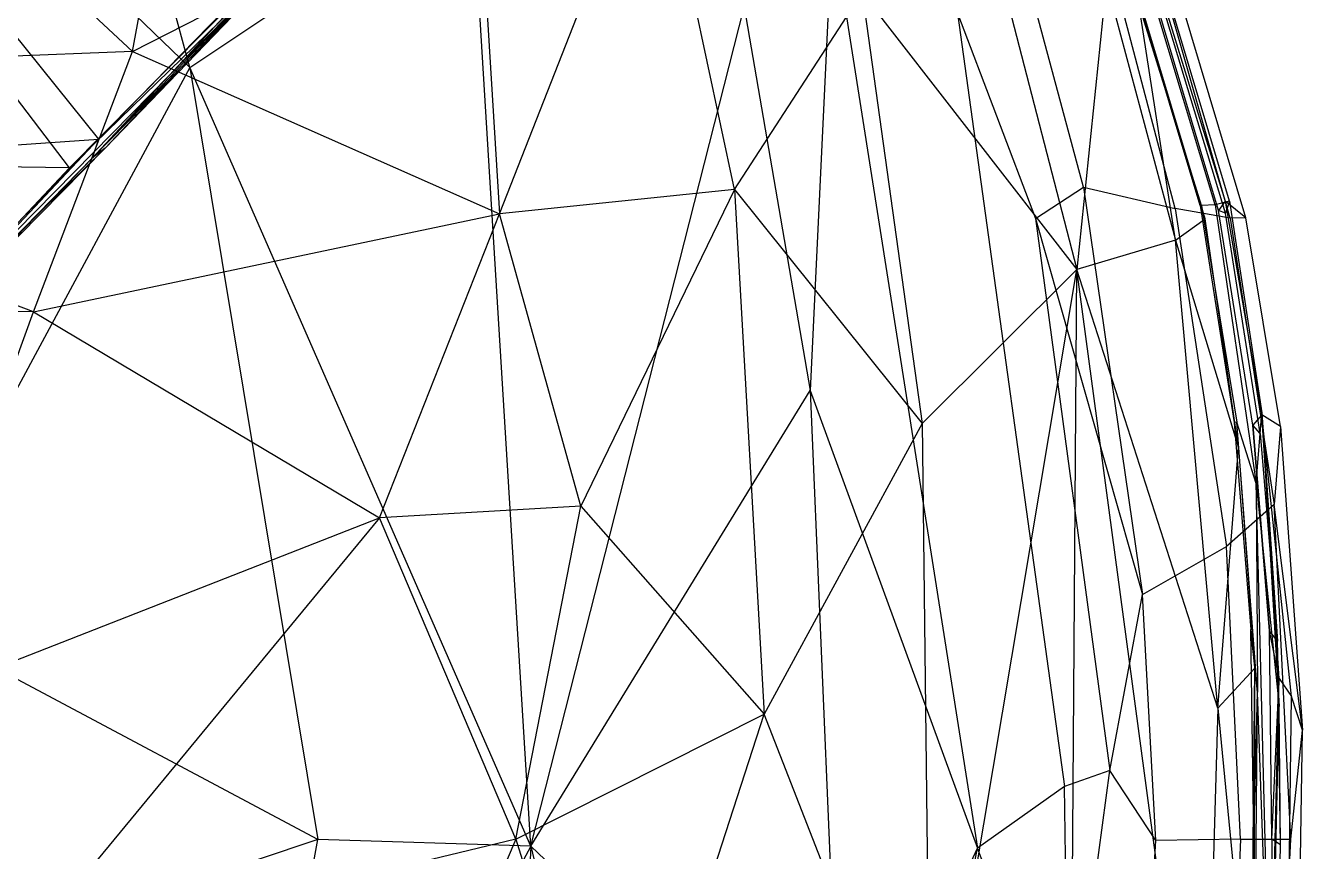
# Model space of a CAD drawing. Extents: x 11992 to 29481, y -6727 to 6811.
# Drawn here: x 17313.9 to 17496.3, y -1871.2 to -1753.2 of the extents above; entities that cross this region are included whole.
import ezdxf

# ---------------------------------------------------------------- set-up
doc = ezdxf.new("R2010")
doc.units = 0
doc.header["$MEASUREMENT"] = 0
doc.layers.get('0').update_dxf_attribs({"color": 8, "linetype": 'CONTINUOUS'})

msp = doc.modelspace()

# ---------------------------------------------------------------- linework, layer by layer
for p, q in [((17337.37, -1759.16, -2065.45), (17314.41, -1672.96, -2065.68)), ((17329.2, -1756.89, -1968.28), (17338.58, -1706.49, -1974.73)), ((17329.2, -1756.89, -1968.28), (17288.93, -1719.14, -1974.02)), ((17381.59, -1780.08, -1967.53), (17403.84, -1723.57, -1975.35)), ((17415.16, -1776.57, -1972.89), (17403.84, -1723.57, -1975.35)), ((17337.37, -1759.16, -2065.45), (17307.75, -1730.54, -2064.67)), ((17329.2, -1756.89, -1968.28), (17378.66, -1731.59, -1971.75)), ((17337.37, -1759.16, -2065.45), (17377.61, -1732.3, -2065.89)), ((17386.1, -1870.42, -2063.25), (17377.61, -1732.3, -2065.89)), ((17378.66, -1731.59, -1971.75), (17381.59, -1780.08, -1967.53)), ((17358.54, -1734.33, -2113.16), (17323.46, -1772.12, -2112.23)), ((17359.13, -1734.81, -2111.99), (17323.46, -1772.12, -2112.23)), ((17324.33, -1769.41, -2113.92), (17358.54, -1734.33, -2113.16)), ((17429.12, -1738.93, -2065.68), (17425.97, -1805.3, -2066.16)), ((17429.12, -1738.93, -2065.68), (17449.86, -1870.69, -2066.17)), ((17301.97, -1741.6, -2114.04), (17324.33, -1769.41, -2113.92)), ((17350.04, -1744.42, -2066.09), (17292.59, -1802.87, -2066.05)), ((17320.19, -1773.49, -2065.5), (17298.47, -1744.95, -2065.5)), ((17320.19, -1773.49, -2065.5), (17349.52, -1743.85, -2065.67)), ((17320.19, -1773.49, -2065.5), (17350.04, -1744.42, -2066.09)), ((17350.8, -1744.18, -2066.91), (17323.46, -1772.12, -2112.23)), ((17325.3, -1770.67, -2067.27), (17350.8, -1744.18, -2066.91)), ((17350.04, -1744.42, -2066.09), (17325.3, -1770.67, -2067.27)), ((17452.98, -1745.06, -1986.57), (17464.06, -1788.02, -1986.75)), ((17468.29, -1746.88, -1994.66), (17464.06, -1788.02, -1986.75)), ((17468.29, -1746.88, -1994.66), (17478.14, -1783.85, -1994.79)), ((17415.16, -1776.57, -1972.89), (17433.4, -1748.51, -1978.69)), ((17433.4, -1748.51, -1978.69), (17441.96, -1810.02, -1978.56)), ((17433.4, -1748.51, -1978.69), (17464.06, -1788.02, -1986.75)), ((17481.87, -1778.89, -1999.74), (17472.19, -1747.78, -1999.16)), ((17481.69, -1778.89, -2000.59), (17472.29, -1747.59, -1999.94)), ((17478.14, -1783.85, -1994.79), (17472.6, -1748.04, -2000.05)), ((17482.4, -1780.77, -2000.73), (17472.6, -1748.04, -2000.05)), ((17483.81, -1778.78, -1999.78), (17474.35, -1747.3, -1999.19)), ((17484.29, -1779.58, -2004.67), (17474.92, -1748.2, -2004.35)), ((17484.29, -1779.58, -2004.67), (17474.92, -1748.2, -2004.35)), ((17485.28, -1779.98, -2004.87), (17475.79, -1748.55, -2004.75)), ((17475.95, -1748.11, -2004.2), (17485.22, -1778.25, -2004.83)), ((17485.85, -1778.28, -2001.53), (17476.5, -1747.02, -2001.15)), ((17386.1, -1870.42, -2063.25), (17416.57, -1750.56, -2066.56)), ((17416.57, -1750.56, -2066.56), (17425.97, -1805.3, -2066.16)), ((17465.03, -1776.27, -2056.54), (17457.68, -1748.91, -2056.74)), ((17488.19, -1780.62, -2020.41), (17479.08, -1750.21, -2019.81)), ((17447, -1751.41, -2063.41), (17458.15, -1780.71, -2061.61)), ((17447, -1751.41, -2063.41), (17462.31, -1861.9, -2064.16)), ((17478.09, -1779.3, -2044.01), (17470.64, -1750.99, -2043.69)), ((17485.96, -1780.68, -2031.02), (17477.59, -1751.36, -2030.59)), ((17329.2, -1756.89, -1968.28), (17226.4, -1760.81, -1968.19)), ((17315.05, -1794.07, -1965.37), (17329.2, -1756.89, -1968.28)), ((17329.2, -1756.89, -1968.28), (17381.59, -1780.08, -1967.53)), ((17337.37, -1759.16, -2065.45), (17295.32, -1837.29, -2062.09)), ((17386.1, -1870.42, -2063.25), (17337.37, -1759.16, -2065.45)), ((17337.37, -1759.16, -2065.45), (17355.68, -1869.44, -2063.11)), ((17315.05, -1794.07, -1965.37), (17226.4, -1760.81, -1968.19)), ((17267.51, -1773.21, -2113.51), (17324.33, -1769.41, -2113.92)), ((17324.33, -1769.41, -2113.92), (17278.85, -1817.69, -2113.16)), ((17324.33, -1769.41, -2113.92), (17279.51, -1815.8, -2113.54)), ((17324.33, -1769.41, -2113.92), (17323.46, -1772.12, -2112.23)), ((17278.85, -1817.69, -2113.16), (17323.46, -1772.12, -2112.23)), ((17325.3, -1770.67, -2067.27), (17292.59, -1802.87, -2066.05)), ((17325.3, -1770.67, -2067.27), (17294.87, -1801.58, -2112.26)), ((17294.87, -1801.58, -2112.26), (17323.46, -1772.12, -2112.23)), ((17295.03, -1801.4, -2067.19), (17325.3, -1770.67, -2067.27)), ((17325.3, -1770.67, -2067.27), (17323.46, -1772.12, -2112.23)), ((17320.19, -1773.49, -2065.5), (17268.66, -1772.7, -2065.9)), ((17320.19, -1773.49, -2065.5), (17292.59, -1802.87, -2066.05)), ((17415.16, -1776.57, -1972.89), (17381.59, -1780.08, -1967.53)), ((17415.16, -1776.57, -1972.89), (17393.25, -1821.83, -1967.66)), ((17415.16, -1776.57, -1972.89), (17441.96, -1810.02, -1978.56)), ((17415.16, -1776.57, -1972.89), (17419.39, -1851.54, -1973.1)), ((17458.15, -1780.71, -2061.61), (17465.03, -1776.27, -2056.54)), ((17465.03, -1776.27, -2056.54), (17478.09, -1779.3, -2044.01)), ((17465.03, -1776.27, -2056.54), (17473.43, -1834.46, -2056.94)), ((17478.09, -1779.3, -2044.01), (17485.41, -1827.61, -2043.91)), ((17485.96, -1780.68, -2031.02), (17478.09, -1779.3, -2044.01)), ((17481.87, -1778.89, -1999.74), (17481.69, -1778.89, -2000.59)), ((17481.69, -1778.89, -2000.59), (17486.51, -1809.89, -2001.07)), ((17483.81, -1778.78, -1999.78), (17481.87, -1778.89, -1999.74)), ((17481.87, -1778.89, -1999.74), (17486.89, -1809.81, -2000.22)), ((17485.85, -1778.28, -2001.53), (17483.81, -1778.78, -1999.78)), ((17483.81, -1778.78, -1999.78), (17489.66, -1818.6, -2000.35)), ((17485.22, -1778.25, -2004.83), (17484.29, -1779.58, -2004.67)), ((17489.21, -1810.26, -2004.88), (17484.29, -1779.58, -2004.67)), ((17489.21, -1810.26, -2004.88), (17484.29, -1779.58, -2004.67)), ((17485.28, -1779.98, -2004.87), (17484.29, -1779.58, -2004.67)), ((17488.19, -1780.62, -2020.41), (17485.22, -1778.25, -2004.83)), ((17485.22, -1778.25, -2004.83), (17490.48, -1808.78, -2005.44)), ((17485.85, -1778.28, -2001.53), (17485.28, -1779.98, -2004.87)), ((17485.85, -1778.28, -2001.53), (17490.5, -1808.52, -2001.81)), ((17315.05, -1794.07, -1965.37), (17381.59, -1780.08, -1967.53)), ((17364.48, -1823.49, -1965.69), (17381.59, -1780.08, -1967.53)), ((17393.25, -1821.83, -1967.66), (17381.59, -1780.08, -1967.53)), ((17458.15, -1780.71, -2061.61), (17473.43, -1834.46, -2056.94)), ((17458.15, -1780.71, -2061.61), (17468.75, -1859.61, -2061.76)), ((17478.14, -1783.85, -1994.79), (17482.4, -1780.77, -2000.73)), ((17487.17, -1813.52, -2001.12), (17482.4, -1780.77, -2000.73)), ((17490.23, -1811.47, -2004.87), (17485.28, -1779.98, -2004.87)), ((17488.19, -1780.62, -2020.41), (17485.96, -1780.68, -2031.02)), ((17485.96, -1780.68, -2031.02), (17492.24, -1821.6, -2031.19)), ((17493.16, -1810.47, -2020.66), (17488.19, -1780.62, -2020.41)), ((17478.14, -1783.85, -1994.79), (17464.06, -1788.02, -1986.75)), ((17478.14, -1783.85, -1994.79), (17487.17, -1813.52, -2001.12)), ((17484.21, -1850.71, -1995.86), (17478.14, -1783.85, -1994.79)), ((17441.96, -1810.02, -1978.56), (17464.06, -1788.02, -1986.75)), ((17443.2, -1912.53, -1978.66), (17464.06, -1788.02, -1986.75)), ((17462.92, -1954.49, -1986.53), (17464.06, -1788.02, -1986.75)), ((17482.09, -1921.98, -1995.4), (17464.06, -1788.02, -1986.75)), ((17484.21, -1850.71, -1995.86), (17464.06, -1788.02, -1986.75)), ((17315.05, -1794.07, -1965.37), (17222.71, -1792.77, -1966.37)), ((17294.44, -1850.92, -1963.67), (17315.05, -1794.07, -1965.37)), ((17315.05, -1794.07, -1965.37), (17364.48, -1823.49, -1965.69)), ((17386.1, -1870.42, -2063.25), (17425.97, -1805.3, -2066.16)), ((17425.97, -1805.3, -2066.16), (17430.48, -1912.56, -2066.34)), ((17425.97, -1805.3, -2066.16), (17449.86, -1870.69, -2066.17)), ((17490.48, -1808.78, -2005.44), (17489.21, -1810.26, -2004.88)), ((17489.66, -1818.6, -2000.35), (17490.5, -1808.52, -2001.81)), ((17490.23, -1811.47, -2004.87), (17490.5, -1808.52, -2001.81)), ((17493.16, -1810.47, -2020.66), (17490.48, -1808.78, -2005.44)), ((17492.94, -1846.44, -2005.51), (17490.48, -1808.78, -2005.44)), ((17494.72, -1849.04, -2010.19), (17490.48, -1808.78, -2005.44)), ((17490.5, -1808.52, -2001.81), (17492.72, -1841.13, -2004.69)), ((17490.5, -1808.52, -2001.81), (17492.95, -1850.45, -2001.65)), ((17441.96, -1810.02, -1978.56), (17419.39, -1851.54, -1973.1)), ((17441.96, -1810.02, -1978.56), (17443.2, -1912.53, -1978.66)), ((17486.89, -1809.81, -2000.22), (17486.51, -1809.89, -2001.07)), ((17486.51, -1809.89, -2001.07), (17488.93, -1839.47, -2001.34)), ((17489.66, -1818.6, -2000.35), (17486.89, -1809.81, -2000.22)), ((17489.87, -1848.4, -2000.55), (17486.89, -1809.81, -2000.22)), ((17491.57, -1839.63, -2005.03), (17489.21, -1810.26, -2004.88)), ((17489.21, -1810.26, -2004.88), (17491.57, -1839.63, -2005.03)), ((17490.23, -1811.47, -2004.87), (17489.21, -1810.26, -2004.88)), ((17493.16, -1810.47, -2020.66), (17492.24, -1821.6, -2031.19)), ((17493.16, -1810.47, -2020.66), (17496.28, -1853.85, -2021.19)), ((17490.23, -1811.47, -2004.87), (17492.72, -1841.13, -2004.69)), ((17484.21, -1850.71, -1995.86), (17487.17, -1813.52, -2001.12)), ((17487.17, -1813.52, -2001.12), (17489.49, -1844.99, -2001.34)), ((17489.66, -1818.6, -2000.35), (17489.87, -1848.4, -2000.55)), ((17489.66, -1818.6, -2000.35), (17492.95, -1850.45, -2001.65)), ((17491.78, -1901.99, -2000.86), (17489.66, -1818.6, -2000.35)), ((17492.24, -1821.6, -2031.19), (17485.41, -1827.61, -2043.91)), ((17496.28, -1853.85, -2021.19), (17492.24, -1821.6, -2031.19)), ((17494.61, -1869.41, -2031.35), (17492.24, -1821.6, -2031.19)), ((17294.44, -1850.92, -1963.67), (17364.48, -1823.49, -1965.69)), ((17364.48, -1823.49, -1965.69), (17312.44, -1886.59, -1963.65)), ((17393.25, -1821.83, -1967.66), (17364.48, -1823.49, -1965.69)), ((17383.93, -1869.41, -1967.62), (17364.48, -1823.49, -1965.69)), ((17383.93, -1869.41, -1967.62), (17393.25, -1821.83, -1967.66)), ((17393.25, -1821.83, -1967.66), (17419.39, -1851.54, -1973.1)), ((17473.43, -1834.46, -2056.94), (17485.41, -1827.61, -2043.91)), ((17487.43, -1869.41, -2044.33), (17485.41, -1827.61, -2043.91)), ((17468.75, -1859.61, -2061.76), (17473.43, -1834.46, -2056.94)), ((17475.32, -1869.59, -2057.1), (17473.43, -1834.46, -2056.94)), ((17355.68, -1869.44, -2063.11), (17295.32, -1837.29, -2062.09)), ((17489.36, -1869.41, -2001.44), (17488.93, -1839.47, -2001.34)), ((17489.87, -1848.4, -2000.55), (17488.93, -1839.47, -2001.34)), ((17491.9, -1869.41, -2005.08), (17491.57, -1839.63, -2005.03)), ((17492.94, -1846.44, -2005.51), (17491.57, -1839.63, -2005.03)), ((17492.72, -1841.13, -2004.69), (17491.57, -1839.63, -2005.03)), ((17491.9, -1869.41, -2005.08), (17491.57, -1839.63, -2005.03)), ((17492.95, -1850.45, -2001.65), (17492.72, -1841.13, -2004.69)), ((17493.15, -1870.2, -2004.66), (17492.72, -1841.13, -2004.69)), ((17484.21, -1850.71, -1995.86), (17489.49, -1844.99, -2001.34)), ((17488.92, -1899.52, -2000.31), (17489.49, -1844.99, -2001.34)), ((17489.4, -1883.04, -2001.42), (17489.49, -1844.99, -2001.34)), ((17491.67, -1898.43, -2004.78), (17492.94, -1846.44, -2005.51)), ((17491.9, -1869.41, -2005.08), (17492.94, -1846.44, -2005.51)), ((17492.94, -1846.44, -2005.51), (17494.72, -1849.04, -2010.19)), ((17489.36, -1869.41, -2001.44), (17489.87, -1848.4, -2000.55)), ((17489.4, -1899.33, -2000.48), (17489.87, -1848.4, -2000.55)), ((17491.78, -1901.99, -2000.86), (17489.87, -1848.4, -2000.55)), ((17494.1, -1899.22, -2009.56), (17494.72, -1849.04, -2010.19)), ((17496.28, -1853.85, -2021.19), (17494.72, -1849.04, -2010.19)), ((17484.21, -1850.71, -1995.86), (17482.09, -1921.98, -1995.4)), ((17484.21, -1850.71, -1995.86), (17488.92, -1899.52, -2000.31)), ((17491.78, -1901.99, -2000.86), (17492.95, -1850.45, -2001.65)), ((17493.15, -1870.2, -2004.66), (17492.95, -1850.45, -2001.65)), ((17383.93, -1869.41, -1967.62), (17419.39, -1851.54, -1973.1)), ((17398.68, -1915.75, -1968.35), (17419.39, -1851.54, -1973.1)), ((17443.2, -1912.53, -1978.66), (17419.39, -1851.54, -1973.1)), ((17494.61, -1869.41, -2031.35), (17496.28, -1853.85, -2021.19)), ((17495.6, -1899.22, -2020.77), (17496.28, -1853.85, -2021.19)), ((17468.75, -1859.61, -2061.76), (17462.31, -1861.9, -2064.16)), ((17462.81, -1904.1, -2063.3), (17468.75, -1859.61, -2061.76)), ((17475.32, -1869.59, -2057.1), (17468.75, -1859.61, -2061.76)), ((17462.31, -1861.9, -2064.16), (17449.86, -1870.69, -2066.17)), ((17462.81, -1904.1, -2063.3), (17462.31, -1861.9, -2064.16)), ((17355.68, -1869.44, -2063.11), (17299.68, -1888.19, -2062)), ((17383.93, -1869.41, -1967.62), (17312.44, -1886.59, -1963.65)), ((17340.19, -1955.31, -2065.04), (17355.68, -1869.44, -2063.11)), ((17386.1, -1870.42, -2063.25), (17340.19, -1955.31, -2065.04)), ((17386.1, -1870.42, -2063.25), (17355.68, -1869.44, -2063.11)), ((17383.93, -1869.41, -1967.62), (17364.48, -1915.32, -1965.69)), ((17386.1, -1870.42, -2063.25), (17379.04, -2007.22, -2065.93)), ((17383.93, -1869.41, -1967.62), (17398.68, -1915.75, -1968.35)), ((17386.1, -1870.42, -2063.25), (17415.15, -1991.93, -2066.58)), ((17386.1, -1870.42, -2063.25), (17430.48, -1912.56, -2066.34)), ((17421.66, -2015.41, -2065.9), (17449.86, -1870.69, -2066.17)), ((17430.48, -1912.56, -2066.34), (17449.86, -1870.69, -2066.17)), ((17462.81, -1904.1, -2063.3), (17449.86, -1870.69, -2066.17)), ((17473.59, -1900.71, -2057.04), (17475.32, -1869.59, -2057.1)), ((17487.43, -1869.41, -2044.33), (17475.32, -1869.59, -2057.1)), ((17487.43, -1869.41, -2044.33), (17486.08, -1900.29, -2044.17)), ((17487.43, -1869.41, -2044.33), (17494.61, -1869.41, -2031.35)), ((17489.36, -1869.41, -2001.44), (17488.93, -1899.34, -2001.34)), ((17491.9, -1869.41, -2005.08), (17491.57, -1899.18, -2005.03)), ((17491.9, -1869.41, -2005.08), (17491.67, -1898.43, -2004.78)), ((17493.15, -1870.2, -2004.66), (17491.9, -1869.41, -2005.08)), ((17492.46, -1915.52, -2031.21), (17494.61, -1869.41, -2031.35)), ((17492.73, -1897.38, -2004.67), (17493.15, -1870.2, -2004.66))]:
    msp.add_line(p, q)

doc.saveas('drawing.dxf')
